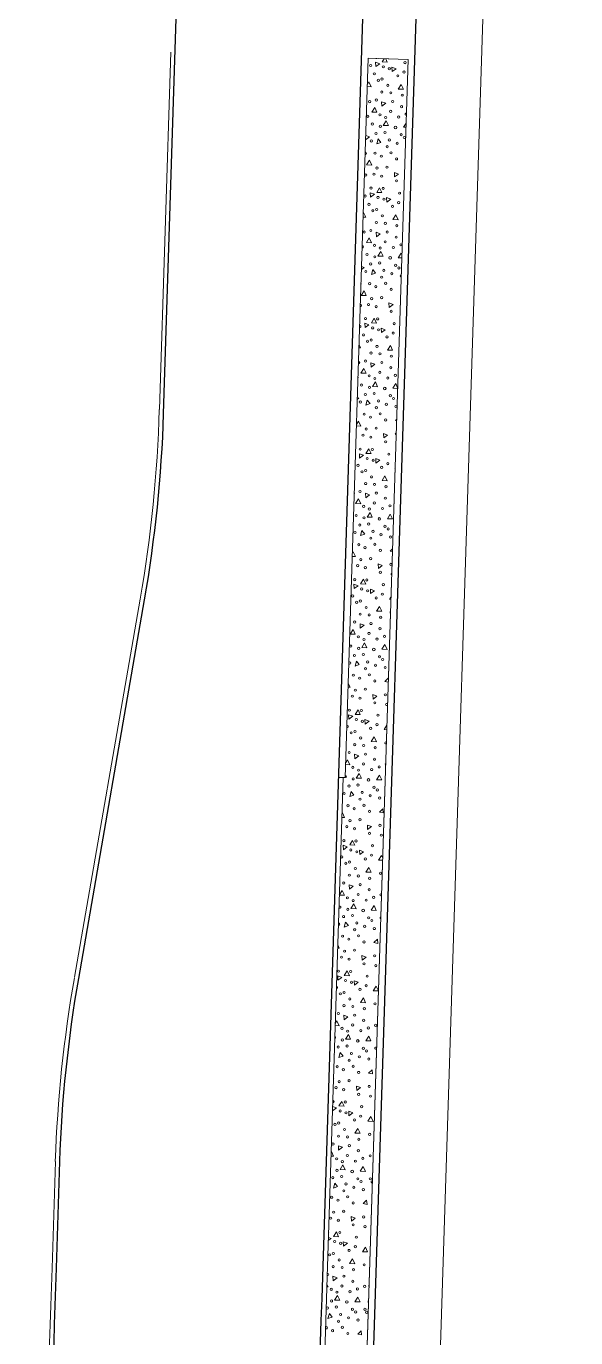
# Model space of a CAD drawing. Extents: x 2536801 to 2538856, y 7112140 to 7131569.
# Drawn here: x 2537823.6 to 2537906.1, y 7119861.3 to 7120058.1 of the extents above; entities that cross this region are included whole.
import ezdxf

# ---------------------------------------------------------------- set-up
doc = ezdxf.new("R2010")
doc.units = 0
doc.header["$LTSCALE"] = 100
doc.header["$MEASUREMENT"] = 0
for name, color, linetype, lineweight in [('D_BOC_FR', 3, 'Continuous', 13), ('D_CTB_1', 2, 'Continuous', 0), ('D_EOS_ML', 7, 'Continuous', 30), ('D_EOT_ML', 7, 'Continuous', 13), ('D_FOC_FR', 3, 'Continuous', 30), ('D_RIPRAP_1', 7, 'Continuous', 0)]:
    doc.layers.add(name, color=color, linetype=linetype, lineweight=lineweight)

msp = doc.modelspace()

# ---------------------------------------------------------------- linework, layer by layer
at = {"layer": 'D_BOC_FR', "lineweight": 0}
for p, q in [((2537843.55, 7120000.61), (2537845.25, 7120054.24)), ((2537830.8, 7119915.43), (2537840.68, 7119972.15)), ((2537868.75, 7119870.42), (2537871.13, 7119945.36)), ((2537870.47, 7119945.38), (2537871.13, 7119945.36)), ((2537827.43, 7119871.74), (2537827.94, 7119887.76))]:
    msp.add_line(p, q, dxfattribs=at)
for centre, radius, start, end in [((2537644.29, 7120006.33), 199.33, 350.1272, 358.3566), ((2533834.13, 7119998.97), 3995.33, 356.8846, 358.17507), ((2533834.13, 7119998.97), 4036.67, 355.20515, 358.17507)]:
    msp.add_arc(centre, radius, start, end, dxfattribs=at)
at = {"layer": 'D_BOC_FR', "lineweight": 0, "extrusion": (0, 0, -1)}
msp.add_arc((-2538028.48, 7119880.91), 200.67, 1.9569, 9.8728, dxfattribs=at)
at = {"layer": 'D_CTB_1', "linetype": 'Continuous', "lineweight": 0, "ltscale": 0.025}
for p, q in [((2537871.4, 7119754.97), (2537880.9, 7120053.11)), ((2537871.47, 7119945.35), (2537874.91, 7120053.3))]:
    msp.add_line(p, q, dxfattribs=at)
at = {"layer": 'D_EOS_ML'}
msp.add_line((2537872.4, 7119754.94), (2537897.12, 7120530.61), dxfattribs=at)
at = {"layer": 'D_EOT_ML'}
msp.add_line((2537883.46, 7119787.91), (2537906.08, 7120497.89), dxfattribs=at)
at = {"layer": 'D_FOC_FR'}
for p, q in [((2537844.19, 7119999.96), (2537854.56, 7120325.22)), ((2537868.08, 7119870.44), (2537882.54, 7120324.33)), ((2537831.44, 7119915.2), (2537841.33, 7119972.04)), ((2537828.1, 7119871.72), (2537828.61, 7119887.74))]:
    msp.add_line(p, q, dxfattribs=at)
for centre, radius, start, end in [((2537644.29, 7120006.33), 200, 350.1272, 358.1751), ((2533834.13, 7119998.97), 3996, 356.89205, 358.17507), ((2533834.13, 7119998.97), 4036, 355.20515, 358.17507)]:
    msp.add_arc(centre, radius, start, end, dxfattribs=at)
at = {"layer": 'D_FOC_FR', "extrusion": (0, 0, -1)}
msp.add_arc((-2538028.48, 7119880.91), 200, 1.9569, 9.8728, dxfattribs=at)
at = {"layer": 'D_RIPRAP_1', "color": 7, "linetype": 'Continuous', "lineweight": 0}
for p, q in [((2537879.03, 7119998.95), (2537879.18, 7119999.1)), ((2537879.18, 7119998.91), (2537879.03, 7119998.95)), ((2537878.21, 7119979.36), (2537878.56, 7119979.7)), ((2537878.55, 7119979.29), (2537878.21, 7119979.36)), ((2537877.4, 7119959.78), (2537877.92, 7119960.28)), ((2537877.93, 7119959.66), (2537877.4, 7119959.78)), ((2537877.92, 7119960.28), (2537877.94, 7119960.06)), ((2537876.59, 7119940.19), (2537877.1, 7119940.69)), ((2537877.17, 7119940.06), (2537876.59, 7119940.19)), ((2537877.1, 7119940.69), (2537877.17, 7119940.06)), ((2537875.77, 7119920.61), (2537876.29, 7119921.11)), ((2537876.35, 7119920.48), (2537875.77, 7119920.61)), ((2537876.29, 7119921.11), (2537876.35, 7119920.48)), ((2537874.96, 7119901.02), (2537875.48, 7119901.52)), ((2537875.54, 7119900.89), (2537874.96, 7119901.02)), ((2537875.48, 7119901.52), (2537875.54, 7119900.89)), ((2537874.15, 7119881.44), (2537874.67, 7119881.94)), ((2537874.73, 7119881.31), (2537874.15, 7119881.44)), ((2537874.67, 7119881.94), (2537874.73, 7119881.31)), ((2537873.34, 7119861.85), (2537873.85, 7119862.35)), ((2537873.91, 7119861.72), (2537873.34, 7119861.85)), ((2537873.85, 7119862.35), (2537873.91, 7119861.72))]:
    msp.add_line(p, q, dxfattribs=at)
at = {"layer": 'D_RIPRAP_1', "color": 7, "lineweight": 0, "flags": 128}
for points in [[(2537874.91, 7120053.3), (2537871.47, 7119945.35), (2537871.13, 7119945.36), (2537868.75, 7119870.42)], [(2537871.4, 7119754.97), (2537880.9, 7120053.11), (2537874.91, 7120053.3)]]:
    msp.add_lwpolyline(points, dxfattribs=at)
at = {"layer": 'D_RIPRAP_1', "color": 7, "linetype": 'Continuous', "lineweight": 0, "flags": 128}
for points in [[(2537876.06, 7120052.05), (2537876.03, 7120052.72), (2537876.64, 7120052.47)], [(2537878.52, 7120051.3), (2537878.48, 7120051.97), (2537879.1, 7120051.73)], [(2537880.2, 7120048.66), (2537879.43, 7120048.69), (2537879.87, 7120049.39)], [(2537876.22, 7120045.2), (2537875.45, 7120045.23), (2537875.89, 7120045.92)], [(2537876.97, 7120046.12), (2537876.93, 7120046.79), (2537877.55, 7120046.55)], [(2537877.96, 7120043.19), (2537877.18, 7120043.22), (2537877.62, 7120043.91)], [(2537876.83, 7120040.65), (2537876.19, 7120040.44), (2537876.4, 7120041.19)], [(2537875.43, 7120037.28), (2537874.66, 7120037.31), (2537875.09, 7120038)], [(2537878.88, 7120035.49), (2537878.84, 7120036.16), (2537879.46, 7120035.92)], [(2537876.97, 7120033.14), (2537876.19, 7120033.17), (2537876.63, 7120033.87)], [(2537875.25, 7120032.46), (2537875.21, 7120033.13), (2537875.83, 7120032.89)], [(2537877.71, 7120031.72), (2537877.67, 7120032.39), (2537878.29, 7120032.15)], [(2537879.39, 7120029.08), (2537878.61, 7120029.11), (2537879.05, 7120029.8)], [(2537875.41, 7120025.61), (2537874.63, 7120025.64), (2537875.07, 7120026.34)], [(2537876.15, 7120026.53), (2537876.12, 7120027.2), (2537876.73, 7120026.96)], [(2537877.14, 7120023.6), (2537876.37, 7120023.63), (2537876.8, 7120024.33)], [(2537876.01, 7120021.07), (2537875.38, 7120020.86), (2537875.58, 7120021.61)], [(2537874.62, 7120017.69), (2537873.84, 7120017.72), (2537874.28, 7120018.42)], [(2537878.07, 7120015.91), (2537878.03, 7120016.58), (2537878.65, 7120016.34)], [(2537876.16, 7120013.55), (2537875.38, 7120013.59), (2537875.82, 7120014.28)], [(2537874.44, 7120012.88), (2537874.4, 7120013.55), (2537875.02, 7120013.3)], [(2537876.9, 7120012.13), (2537876.86, 7120012.8), (2537877.48, 7120012.56)], [(2537878.58, 7120009.49), (2537877.8, 7120009.52), (2537878.24, 7120010.22)], [(2537874.6, 7120006.03), (2537873.82, 7120006.06), (2537874.26, 7120006.75)], [(2537875.34, 7120006.95), (2537875.3, 7120007.62), (2537875.92, 7120007.38)], [(2537876.33, 7120004.02), (2537875.55, 7120004.05), (2537875.99, 7120004.74)], [(2537875.2, 7120001.48), (2537874.56, 7120001.27), (2537874.77, 7120002.02)], [(2537877.25, 7119996.32), (2537877.22, 7119996.99), (2537877.83, 7119996.75)], [(2537875.34, 7119993.97), (2537874.57, 7119994), (2537875.01, 7119994.7)], [(2537873.62, 7119993.29), (2537873.59, 7119993.96), (2537874.2, 7119993.72)], [(2537876.08, 7119992.55), (2537876.05, 7119993.22), (2537876.66, 7119992.98)], [(2537877.77, 7119989.91), (2537876.99, 7119989.94), (2537877.43, 7119990.63)], [(2537873.78, 7119986.44), (2537873.01, 7119986.47), (2537873.45, 7119987.17)], [(2537874.53, 7119987.36), (2537874.49, 7119988.03), (2537875.11, 7119987.79)], [(2537875.52, 7119984.43), (2537874.74, 7119984.46), (2537875.18, 7119985.16)], [(2537878.56, 7119984.17), (2537877.79, 7119984.2), (2537878.23, 7119984.9)], [(2537874.39, 7119981.9), (2537873.75, 7119981.69), (2537873.96, 7119982.44)], [(2537876.44, 7119976.74), (2537876.4, 7119977.41), (2537877.02, 7119977.17)], [(2537874.53, 7119974.38), (2537873.75, 7119974.42), (2537874.19, 7119975.11)], [(2537872.81, 7119973.71), (2537872.77, 7119974.38), (2537873.39, 7119974.13)], [(2537875.27, 7119972.96), (2537875.23, 7119973.63), (2537875.85, 7119973.39)], [(2537876.95, 7119970.32), (2537876.18, 7119970.35), (2537876.61, 7119971.05)], [(2537872.97, 7119966.86), (2537872.19, 7119966.89), (2537872.63, 7119967.58)], [(2537873.71, 7119967.78), (2537873.68, 7119968.45), (2537874.3, 7119968.21)], [(2537874.7, 7119964.85), (2537873.93, 7119964.88), (2537874.37, 7119965.57)], [(2537877.75, 7119964.58), (2537876.97, 7119964.62), (2537877.41, 7119965.31)], [(2537873.57, 7119962.31), (2537872.94, 7119962.1), (2537873.14, 7119962.85)], [(2537875.63, 7119957.15), (2537875.59, 7119957.82), (2537876.21, 7119957.58)], [(2537873.72, 7119954.8), (2537872.94, 7119954.83), (2537873.38, 7119955.53)], [(2537872, 7119954.12), (2537871.96, 7119954.79), (2537872.58, 7119954.55)], [(2537874.46, 7119953.38), (2537874.42, 7119954.05), (2537875.04, 7119953.81)], [(2537876.14, 7119950.74), (2537875.36, 7119950.77), (2537875.8, 7119951.46)], [(2537872.9, 7119948.19), (2537872.87, 7119948.86), (2537873.48, 7119948.62)], [(2537873.89, 7119945.26), (2537873.11, 7119945.29), (2537873.55, 7119945.99)], [(2537876.94, 7119945), (2537876.16, 7119945.03), (2537876.6, 7119945.73)], [(2537872.76, 7119942.73), (2537872.13, 7119942.52), (2537872.33, 7119943.26)], [(2537874.81, 7119937.57), (2537874.78, 7119938.24), (2537875.4, 7119938)], [(2537872.91, 7119935.21), (2537872.13, 7119935.25), (2537872.57, 7119935.94)], [(2537871.18, 7119934.53), (2537871.15, 7119935.21), (2537871.76, 7119934.96)], [(2537873.64, 7119933.79), (2537873.61, 7119934.46), (2537874.22, 7119934.22)], [(2537875.33, 7119931.15), (2537874.55, 7119931.18), (2537874.99, 7119931.88)], [(2537872.09, 7119928.61), (2537872.05, 7119929.28), (2537872.67, 7119929.04)], [(2537873.08, 7119925.68), (2537872.3, 7119925.71), (2537872.74, 7119926.4)], [(2537876.13, 7119925.41), (2537875.35, 7119925.45), (2537875.79, 7119926.14)], [(2537871.95, 7119923.14), (2537871.31, 7119922.93), (2537871.52, 7119923.68)], [(2537874, 7119917.98), (2537873.97, 7119918.65), (2537874.58, 7119918.41)], [(2537870.37, 7119914.95), (2537870.33, 7119915.62), (2537870.95, 7119915.38)], [(2537872.09, 7119915.63), (2537871.32, 7119915.66), (2537871.75, 7119916.36)], [(2537872.83, 7119914.21), (2537872.79, 7119914.88), (2537873.41, 7119914.64)], [(2537876.45, 7119913.34), (2537875.67, 7119913.37), (2537876.11, 7119914.07)], [(2537874.51, 7119911.57), (2537873.74, 7119911.6), (2537874.18, 7119912.29)], [(2537871.28, 7119909.02), (2537871.24, 7119909.69), (2537871.86, 7119909.45)], [(2537872.27, 7119906.09), (2537871.49, 7119906.12), (2537871.93, 7119906.82)], [(2537875.31, 7119905.83), (2537874.54, 7119905.86), (2537874.98, 7119906.56)], [(2537871.14, 7119903.56), (2537870.5, 7119903.35), (2537870.71, 7119904.09)], [(2537873.19, 7119898.4), (2537873.15, 7119899.07), (2537873.77, 7119898.83)], [(2537871.28, 7119896.04), (2537870.5, 7119896.08), (2537870.94, 7119896.77)], [(2537872.02, 7119894.62), (2537871.98, 7119895.29), (2537872.6, 7119895.05)], [(2537875.63, 7119893.76), (2537874.86, 7119893.79), (2537875.29, 7119894.48)], [(2537873.7, 7119891.98), (2537872.92, 7119892.01), (2537873.36, 7119892.71)], [(2537870.46, 7119889.44), (2537870.43, 7119890.11), (2537871.04, 7119889.87)], [(2537871.45, 7119886.51), (2537870.68, 7119886.54), (2537871.11, 7119887.23)], [(2537874.5, 7119886.24), (2537873.72, 7119886.28), (2537874.16, 7119886.97)], [(2537870.32, 7119883.97), (2537869.69, 7119883.76), (2537869.89, 7119884.51)], [(2537872.38, 7119878.81), (2537872.34, 7119879.48), (2537872.96, 7119879.24)], [(2537870.47, 7119876.46), (2537869.69, 7119876.49), (2537870.13, 7119877.19)], [(2537871.2, 7119875.04), (2537871.17, 7119875.71), (2537871.79, 7119875.47)], [(2537874.82, 7119874.17), (2537874.04, 7119874.2), (2537874.48, 7119874.9)], [(2537872.89, 7119872.39), (2537872.11, 7119872.43), (2537872.55, 7119873.12)], [(2537869.65, 7119869.85), (2537869.61, 7119870.52), (2537870.23, 7119870.28)], [(2537870.64, 7119866.92), (2537869.86, 7119866.95), (2537870.3, 7119867.65)], [(2537873.69, 7119866.66), (2537872.91, 7119866.69), (2537873.35, 7119867.39)], [(2537869.51, 7119864.39), (2537868.87, 7119864.18), (2537869.08, 7119864.92)]]:
    msp.add_lwpolyline(points, close=True, dxfattribs=at)
for points in [[(2537877.56, 7120053.21), (2537877.78, 7120052.72), (2537877.01, 7120052.76), (2537877.3, 7120053.22)], [(2537874.78, 7120049.38), (2537875.02, 7120049.76), (2537875.36, 7120049.03), (2537874.77, 7120049.06)], [(2537880.58, 7120042.94), (2537880.23, 7120042.96), (2537880.6, 7120043.55)], [(2537874.54, 7120041.71), (2537875.1, 7120041.49), (2537874.52, 7120041.06), (2537874.52, 7120041.11)], [(2537874.17, 7120030.11), (2537874.21, 7120030.18), (2537874.55, 7120029.45), (2537874.15, 7120029.47)], [(2537879.96, 7120023.35), (2537879.41, 7120023.37), (2537879.85, 7120024.07), (2537879.97, 7120023.81)], [(2537873.91, 7120022.05), (2537874.29, 7120021.91), (2537873.9, 7120021.62)], [(2537873.54, 7120010.29), (2537873.73, 7120009.86), (2537873.52, 7120009.87)], [(2537879.33, 7120003.76), (2537878.6, 7120003.79), (2537879.04, 7120004.48), (2537879.33, 7120003.85)], [(2537873.28, 7120002.4), (2537873.48, 7120002.32), (2537873.28, 7120002.17)], [(2537873.16, 7119998.34), (2537873.47, 7119998.83), (2537873.81, 7119998.1), (2537873.15, 7119998.13)], [(2537878.95, 7119991.71), (2537878.92, 7119991.72), (2537878.95, 7119991.76)], [(2537872.9, 7119990.32), (2537872.92, 7119990.28), (2537872.9, 7119990.28)], [(2537872.66, 7119982.74), (2537872.66, 7119982.74), (2537872.66, 7119982.73)], [(2537872.54, 7119979.07), (2537872.66, 7119979.25), (2537872.99, 7119978.52), (2537872.52, 7119978.54)], [(2537878.32, 7119972.12), (2537878.11, 7119972.13), (2537878.33, 7119972.49)], [(2537871.92, 7119959.5), (2537872.18, 7119958.93), (2537871.9, 7119958.95)], [(2537877.7, 7119952.53), (2537877.29, 7119952.55), (2537877.72, 7119953.22)], [(2537871.54, 7119947.55), (2537871.82, 7119948), (2537872.16, 7119947.27), (2537871.53, 7119947.3)], [(2537870.96, 7119939.97), (2537871.03, 7119940.08), (2537871.37, 7119939.35), (2537870.94, 7119939.37)], [(2537877.07, 7119932.94), (2537876.48, 7119932.96), (2537876.92, 7119933.65), (2537877.09, 7119933.3)], [(2537870.57, 7119927.72), (2537871.01, 7119928.41), (2537871.35, 7119927.69), (2537870.57, 7119927.72)], [(2537870.33, 7119920.24), (2537870.56, 7119919.76), (2537870.32, 7119919.77)], [(2537869.96, 7119908.45), (2537870.2, 7119908.83), (2537870.53, 7119908.1), (2537869.95, 7119908.13)], [(2537869.7, 7119900.28), (2537869.74, 7119900.18), (2537869.69, 7119900.18)], [(2537869.56, 7119896.02), (2537870.14, 7119895.79), (2537869.56, 7119895.36), (2537869.55, 7119895.57)], [(2537869.34, 7119889.18), (2537869.38, 7119889.24), (2537869.72, 7119888.52), (2537869.32, 7119888.53)], [(2537868.94, 7119876.36), (2537869.33, 7119876.21), (2537868.92, 7119875.91)], [(2537868.71, 7119869.35), (2537868.91, 7119868.93), (2537868.7, 7119868.94)], [(2537875.04, 7119869.01), (2537874.96, 7119869.02), (2537875.04, 7119869.14)]]:
    msp.add_lwpolyline(points, dxfattribs=at)
at = {"layer": 'D_RIPRAP_1', "color": 7, "linetype": 'Continuous', "lineweight": 0}
for centre, radius in [((2537875.28, 7120052.22), 0.163), ((2537877.19, 7120052.01), 0.163), ((2537878.09, 7120051.73), 0.163), ((2537880.44, 7120052.65), 0.163), ((2537875.83, 7120050.96), 0.163), ((2537876.42, 7120050), 0.163), ((2537876.98, 7120050.19), 0.163), ((2537879.36, 7120050.66), 0.163), ((2537880.29, 7120051.23), 0.163), ((2537876.96, 7120048.24), 0.163), ((2537877.85, 7120049.24), 0.163), ((2537878.3, 7120048.11), 0.163), ((2537880.02, 7120047.76), 0.163), ((2537875.12, 7120046.8), 0.163), ((2537876.12, 7120047.04), 0.163), ((2537878.57, 7120046.81), 0.163), ((2537879.92, 7120046.04), 0.163), ((2537874.85, 7120044.59), 0.163), ((2537875.54, 7120043.43), 0.163), ((2537876.67, 7120044.82), 0.163), ((2537877.52, 7120044.41), 0.163), ((2537878.27, 7120045.33), 0.163), ((2537879.49, 7120044.48), 0.163), ((2537876.09, 7120042.01), 0.163), ((2537876.72, 7120043.09), 0.163), ((2537877.43, 7120042.17), 0.163), ((2537879.02, 7120042.92), 0.199), ((2537879.86, 7120041.83), 0.163), ((2537880.34, 7120041.42), 0.163), ((2537875.37, 7120040.89), 0.163), ((2537877.75, 7120040.03), 0.163), ((2537878.08, 7120041.05), 0.163), ((2537879.26, 7120040.55), 0.163), ((2537875.93, 7120039.06), 0.163), ((2537876.87, 7120038.62), 0.163), ((2537878.34, 7120039.12), 0.163), ((2537879.17, 7120038.2), 0.163), ((2537874.55, 7120035.78), 0.163), ((2537875.77, 7120035.92), 0.163), ((2537876.23, 7120036.83), 0.163), ((2537876.92, 7120035.62), 0.163), ((2537877.73, 7120036.97), 0.163), ((2537875.33, 7120033.82), 0.163), ((2537877.15, 7120033.77), 0.163), ((2537879.16, 7120034.92), 0.163), ((2537874.46, 7120032.63), 0.163), ((2537876.38, 7120032.42), 0.163), ((2537877.27, 7120032.15), 0.163), ((2537879.48, 7120031.64), 0.163), ((2537879.62, 7120033.06), 0.163), ((2537875.02, 7120031.38), 0.163), ((2537875.61, 7120030.42), 0.163), ((2537876.17, 7120030.61), 0.163), ((2537877.04, 7120029.65), 0.163), ((2537878.55, 7120031.08), 0.163), ((2537876.14, 7120028.65), 0.163), ((2537877.49, 7120028.52), 0.163), ((2537879.2, 7120028.18), 0.163), ((2537874.3, 7120027.22), 0.163), ((2537875.31, 7120027.46), 0.163), ((2537877.46, 7120025.75), 0.163), ((2537877.76, 7120027.22), 0.163), ((2537879.11, 7120026.46), 0.163), ((2537874.73, 7120023.85), 0.163), ((2537875.86, 7120025.23), 0.163), ((2537876.71, 7120024.83), 0.163), ((2537878.68, 7120024.9), 0.163), ((2537879.8, 7120025.3), 0.163), ((2537875.28, 7120022.43), 0.163), ((2537875.91, 7120023.5), 0.163), ((2537876.62, 7120022.58), 0.163), ((2537878.2, 7120023.34), 0.199), ((2537879.04, 7120022.24), 0.163), ((2537879.52, 7120021.84), 0.163), ((2537874.56, 7120021.3), 0.163), ((2537876.94, 7120020.45), 0.163), ((2537877.26, 7120021.47), 0.163), ((2537878.45, 7120020.97), 0.163), ((2537875.12, 7120019.48), 0.163), ((2537876.06, 7120019.04), 0.163), ((2537877.52, 7120019.54), 0.163), ((2537878.35, 7120018.62), 0.163), ((2537874.96, 7120016.34), 0.163), ((2537875.42, 7120017.24), 0.163), ((2537876.11, 7120016.03), 0.163), ((2537876.92, 7120017.38), 0.163), ((2537874.51, 7120014.24), 0.163), ((2537876.33, 7120014.19), 0.163), ((2537878.35, 7120015.33), 0.163), ((2537875.57, 7120012.84), 0.163), ((2537876.46, 7120012.56), 0.163), ((2537878.66, 7120012.06), 0.163), ((2537878.81, 7120013.48), 0.163), ((2537874.2, 7120011.79), 0.163), ((2537874.8, 7120010.83), 0.163), ((2537875.36, 7120011.02), 0.163), ((2537876.23, 7120010.06), 0.163), ((2537877.73, 7120011.49), 0.163), ((2537875.33, 7120009.07), 0.163), ((2537876.68, 7120008.94), 0.163), ((2537878.39, 7120008.59), 0.163), ((2537874.5, 7120007.87), 0.163), ((2537876.65, 7120006.16), 0.163), ((2537876.95, 7120007.64), 0.163), ((2537878.3, 7120006.87), 0.163), ((2537873.91, 7120004.26), 0.163), ((2537875.05, 7120005.65), 0.163), ((2537875.9, 7120005.24), 0.163), ((2537877.86, 7120005.31), 0.163), ((2537878.98, 7120005.72), 0.163), ((2537874.47, 7120002.84), 0.163), ((2537875.1, 7120003.92), 0.163), ((2537875.81, 7120003), 0.163), ((2537877.39, 7120003.75), 0.199), ((2537878.23, 7120002.66), 0.163), ((2537878.71, 7120002.25), 0.163), ((2537873.74, 7120001.72), 0.163), ((2537876.13, 7120000.86), 0.163), ((2537876.45, 7120001.88), 0.163), ((2537877.64, 7120001.38), 0.163), ((2537879.07, 7120001.04), 0.163), ((2537874.31, 7119999.89), 0.163), ((2537875.25, 7119999.45), 0.163), ((2537876.71, 7119999.95), 0.163), ((2537877.54, 7119999.03), 0.163), ((2537874.14, 7119996.75), 0.163), ((2537874.61, 7119997.66), 0.163), ((2537875.3, 7119996.45), 0.163), ((2537876.11, 7119997.8), 0.163), ((2537873.7, 7119994.65), 0.163), ((2537875.52, 7119994.6), 0.163), ((2537877.53, 7119995.75), 0.163), ((2537873.39, 7119992.21), 0.163), ((2537874.75, 7119993.25), 0.163), ((2537875.65, 7119992.98), 0.163), ((2537877.85, 7119992.47), 0.163), ((2537878, 7119993.89), 0.163), ((2537873.98, 7119991.25), 0.163), ((2537874.54, 7119991.44), 0.163), ((2537875.41, 7119990.48), 0.163), ((2537876.92, 7119991.91), 0.163), ((2537873.68, 7119988.29), 0.163), ((2537874.52, 7119989.48), 0.163), ((2537875.86, 7119989.35), 0.163), ((2537877.58, 7119989.01), 0.163), ((2537875.84, 7119986.57), 0.163), ((2537876.13, 7119988.05), 0.163), ((2537877.49, 7119987.29), 0.163), ((2537873.1, 7119984.68), 0.163), ((2537874.23, 7119986.06), 0.163), ((2537874.29, 7119984.33), 0.163), ((2537875.09, 7119985.66), 0.163), ((2537877.05, 7119985.73), 0.163), ((2537878.17, 7119986.13), 0.163), ((2537873.65, 7119983.26), 0.163), ((2537874.99, 7119983.41), 0.163), ((2537876.58, 7119984.17), 0.199), ((2537877.42, 7119983.07), 0.163), ((2537877.9, 7119982.67), 0.163), ((2537872.93, 7119982.13), 0.163), ((2537875.31, 7119981.28), 0.163), ((2537875.64, 7119982.3), 0.163), ((2537876.82, 7119981.8), 0.163), ((2537878.26, 7119981.46), 0.163), ((2537873.5, 7119980.31), 0.163), ((2537874.43, 7119979.87), 0.163), ((2537875.9, 7119980.37), 0.163), ((2537876.73, 7119979.45), 0.163), ((2537873.33, 7119977.17), 0.163), ((2537873.8, 7119978.07), 0.163), ((2537874.48, 7119976.86), 0.163), ((2537875.29, 7119978.21), 0.163), ((2537878.3, 7119977.35), 0.163), ((2537872.89, 7119975.07), 0.163), ((2537874.71, 7119975.02), 0.163), ((2537876.72, 7119976.16), 0.163), ((2537872.58, 7119972.62), 0.163), ((2537873.94, 7119973.67), 0.163), ((2537874.83, 7119973.39), 0.163), ((2537877.04, 7119972.89), 0.163), ((2537877.18, 7119974.31), 0.163), ((2537873.17, 7119971.66), 0.163), ((2537873.73, 7119971.85), 0.163), ((2537874.6, 7119970.89), 0.163), ((2537876.11, 7119972.32), 0.163), ((2537872.87, 7119968.7), 0.163), ((2537873.7, 7119969.89), 0.163), ((2537875.05, 7119969.77), 0.163), ((2537876.77, 7119969.42), 0.163), ((2537875.02, 7119966.99), 0.163), ((2537875.32, 7119968.47), 0.163), ((2537876.67, 7119967.7), 0.163), ((2537872.29, 7119965.09), 0.163), ((2537873.42, 7119966.48), 0.163), ((2537873.47, 7119964.75), 0.163), ((2537874.27, 7119966.07), 0.163), ((2537876.24, 7119966.14), 0.163), ((2537877.36, 7119966.55), 0.163), ((2537872.84, 7119963.67), 0.163), ((2537874.18, 7119963.83), 0.163), ((2537874.82, 7119962.71), 0.163), ((2537875.76, 7119964.58), 0.199), ((2537876.61, 7119963.49), 0.163), ((2537877.08, 7119963.08), 0.163), ((2537872.68, 7119960.72), 0.163), ((2537874.5, 7119961.69), 0.163), ((2537875.09, 7119960.78), 0.163), ((2537876.01, 7119962.21), 0.163), ((2537877.45, 7119961.87), 0.163), ((2537873.62, 7119960.28), 0.163), ((2537875.91, 7119959.86), 0.163), ((2537872.52, 7119957.58), 0.163), ((2537872.98, 7119958.48), 0.163), ((2537873.67, 7119957.28), 0.163), ((2537874.48, 7119958.62), 0.163), ((2537877.49, 7119957.77), 0.163), ((2537872.07, 7119955.48), 0.163), ((2537873.89, 7119955.43), 0.163), ((2537875.91, 7119956.58), 0.163), ((2537873.13, 7119954.08), 0.163), ((2537874.02, 7119953.81), 0.163), ((2537876.22, 7119953.3), 0.163), ((2537876.37, 7119954.72), 0.163), ((2537872.36, 7119952.08), 0.163), ((2537872.92, 7119952.27), 0.163), ((2537873.79, 7119951.31), 0.163), ((2537875.29, 7119952.74), 0.163), ((2537872.06, 7119949.12), 0.163), ((2537872.89, 7119950.31), 0.163), ((2537874.24, 7119950.18), 0.163), ((2537875.95, 7119949.84), 0.163), ((2537874.21, 7119947.4), 0.163), ((2537874.51, 7119948.88), 0.163), ((2537875.86, 7119948.11), 0.163), ((2537876.55, 7119946.96), 0.163), ((2537872.61, 7119946.89), 0.163), ((2537872.66, 7119945.16), 0.163), ((2537873.46, 7119946.48), 0.163), ((2537874.95, 7119945), 0.199), ((2537875.43, 7119946.56), 0.163), ((2537872.03, 7119944.09), 0.163), ((2537873.37, 7119944.24), 0.163), ((2537874.01, 7119943.13), 0.163), ((2537875.79, 7119943.9), 0.163), ((2537876.27, 7119943.5), 0.163), ((2537871.3, 7119942.96), 0.163), ((2537871.87, 7119941.14), 0.163), ((2537873.69, 7119942.11), 0.163), ((2537874.27, 7119941.2), 0.163), ((2537875.2, 7119942.63), 0.163), ((2537876.63, 7119942.29), 0.163), ((2537872.81, 7119940.69), 0.163), ((2537875.1, 7119940.28), 0.163), ((2537871.7, 7119938), 0.163), ((2537872.17, 7119938.9), 0.163), ((2537872.86, 7119937.69), 0.163), ((2537873.67, 7119939.04), 0.163), ((2537876.68, 7119938.18), 0.163), ((2537871.26, 7119935.9), 0.163), ((2537873.08, 7119935.85), 0.163), ((2537875.1, 7119936.99), 0.163), ((2537875.56, 7119935.14), 0.163), ((2537876.88, 7119936.72), 0.163), ((2537870.95, 7119933.45), 0.163), ((2537872.31, 7119934.5), 0.163), ((2537873.21, 7119934.22), 0.163), ((2537875.41, 7119933.72), 0.163), ((2537871.55, 7119932.49), 0.163), ((2537872.11, 7119932.68), 0.163), ((2537872.98, 7119931.72), 0.163), ((2537874.48, 7119933.15), 0.163), ((2537871.24, 7119929.53), 0.163), ((2537872.08, 7119930.72), 0.163), ((2537873.42, 7119930.6), 0.163), ((2537873.7, 7119929.3), 0.163), ((2537875.14, 7119930.25), 0.163), ((2537876.75, 7119930.99), 0.163), ((2537871.79, 7119927.31), 0.163), ((2537873.4, 7119927.82), 0.163), ((2537875.05, 7119928.53), 0.163), ((2537875.73, 7119927.38), 0.163), ((2537871.85, 7119925.58), 0.163), ((2537872.65, 7119926.9), 0.163), ((2537874.14, 7119925.41), 0.199), ((2537874.61, 7119926.97), 0.163), ((2537871.21, 7119924.5), 0.163), ((2537872.55, 7119924.66), 0.163), ((2537873.2, 7119923.54), 0.163), ((2537874.98, 7119924.32), 0.163), ((2537875.46, 7119923.91), 0.163), ((2537871.06, 7119921.55), 0.163), ((2537872.88, 7119922.52), 0.163), ((2537873.46, 7119921.61), 0.163), ((2537874.39, 7119923.04), 0.163), ((2537875.82, 7119922.7), 0.163), ((2537872, 7119921.11), 0.163), ((2537872.86, 7119919.45), 0.163), ((2537874.29, 7119920.69), 0.163), ((2537870.89, 7119918.41), 0.163), ((2537871.36, 7119919.31), 0.163), ((2537872.04, 7119918.11), 0.163), ((2537875.87, 7119918.6), 0.163), ((2537870.45, 7119916.31), 0.163), ((2537872.27, 7119916.26), 0.163), ((2537874.28, 7119917.41), 0.163), ((2537874.75, 7119915.55), 0.163), ((2537876.06, 7119917.14), 0.163), ((2537871.5, 7119914.91), 0.163), ((2537872.4, 7119914.64), 0.163), ((2537873.67, 7119913.57), 0.163), ((2537874.6, 7119914.13), 0.163), ((2537870.73, 7119912.91), 0.163), ((2537871.29, 7119913.1), 0.163), ((2537872.16, 7119912.14), 0.163), ((2537870.43, 7119909.95), 0.163), ((2537871.27, 7119911.14), 0.163), ((2537872.61, 7119911.01), 0.163), ((2537872.88, 7119909.71), 0.163), ((2537874.33, 7119910.67), 0.163), ((2537875.93, 7119911.4), 0.163), ((2537870.98, 7119907.72), 0.163), ((2537872.58, 7119908.23), 0.163), ((2537874.23, 7119908.94), 0.163), ((2537874.92, 7119907.79), 0.163), ((2537876.02, 7119908.18), 0.163), ((2537871.03, 7119905.99), 0.163), ((2537871.83, 7119907.31), 0.163), ((2537873.33, 7119905.83), 0.199), ((2537873.8, 7119907.39), 0.163), ((2537870.4, 7119904.92), 0.163), ((2537871.74, 7119905.07), 0.163), ((2537872.39, 7119903.96), 0.163), ((2537874.17, 7119904.73), 0.163), ((2537874.65, 7119904.33), 0.163), ((2537870.24, 7119901.97), 0.163), ((2537872.06, 7119902.94), 0.163), ((2537872.65, 7119902.03), 0.163), ((2537873.57, 7119903.46), 0.163), ((2537875.01, 7119903.12), 0.163), ((2537870.54, 7119899.73), 0.163), ((2537871.18, 7119901.52), 0.163), ((2537872.04, 7119899.87), 0.163), ((2537873.48, 7119901.11), 0.163), ((2537870.08, 7119898.83), 0.163), ((2537871.23, 7119898.52), 0.163), ((2537873.47, 7119897.82), 0.163), ((2537875.05, 7119899.01), 0.163), ((2537871.46, 7119896.68), 0.163), ((2537873.93, 7119895.97), 0.163), ((2537875.25, 7119897.55), 0.163), ((2537870.69, 7119895.33), 0.163), ((2537871.58, 7119895.05), 0.163), ((2537872.86, 7119893.98), 0.163), ((2537873.79, 7119894.55), 0.163), ((2537869.92, 7119893.32), 0.163), ((2537870.48, 7119893.51), 0.163), ((2537871.35, 7119892.55), 0.163), ((2537869.62, 7119890.36), 0.163), ((2537870.45, 7119891.55), 0.163), ((2537871.8, 7119891.43), 0.163), ((2537872.07, 7119890.13), 0.163), ((2537873.51, 7119891.08), 0.163), ((2537875.12, 7119891.81), 0.163), ((2537870.17, 7119888.14), 0.163), ((2537871.77, 7119888.65), 0.163), ((2537873.42, 7119889.36), 0.163), ((2537874.11, 7119888.21), 0.163), ((2537875.2, 7119888.59), 0.163), ((2537870.22, 7119886.41), 0.163), ((2537871.02, 7119887.73), 0.163), ((2537872.51, 7119886.24), 0.199), ((2537872.99, 7119887.8), 0.163), ((2537869.59, 7119885.33), 0.163), ((2537870.93, 7119885.49), 0.163), ((2537871.57, 7119884.37), 0.163), ((2537873.35, 7119885.15), 0.163), ((2537873.83, 7119884.74), 0.163), ((2537875.24, 7119885.15), 0.163), ((2537869.43, 7119882.38), 0.163), ((2537871.25, 7119883.35), 0.163), ((2537871.83, 7119882.44), 0.163), ((2537872.76, 7119883.87), 0.163), ((2537874.19, 7119883.53), 0.163), ((2537869.73, 7119880.14), 0.163), ((2537870.37, 7119881.94), 0.163), ((2537871.23, 7119880.28), 0.163), ((2537872.66, 7119881.52), 0.163), ((2537869.27, 7119879.24), 0.163), ((2537870.42, 7119878.93), 0.163), ((2537872.66, 7119878.24), 0.163), ((2537874.24, 7119879.42), 0.163), ((2537870.64, 7119877.09), 0.163), ((2537873.12, 7119876.38), 0.163), ((2537874.44, 7119877.97), 0.163), ((2537869.87, 7119875.74), 0.163), ((2537870.77, 7119875.47), 0.163), ((2537872.04, 7119874.4), 0.163), ((2537872.97, 7119874.96), 0.163), ((2537869.11, 7119873.73), 0.163), ((2537869.67, 7119873.93), 0.163), ((2537870.54, 7119872.97), 0.163), ((2537874.31, 7119872.23), 0.163), ((2537869.64, 7119871.97), 0.163), ((2537870.99, 7119871.84), 0.163), ((2537871.26, 7119870.54), 0.163), ((2537872.7, 7119871.5), 0.163), ((2537869.36, 7119868.55), 0.163), ((2537870.96, 7119869.06), 0.163), ((2537872.17, 7119868.21), 0.163), ((2537872.61, 7119869.77), 0.163), ((2537873.29, 7119868.62), 0.163), ((2537874.39, 7119869.01), 0.163), ((2537869.41, 7119866.82), 0.163), ((2537870.21, 7119868.14), 0.163), ((2537871.7, 7119866.66), 0.199), ((2537868.78, 7119865.75), 0.163), ((2537870.12, 7119865.9), 0.163), ((2537870.76, 7119864.79), 0.163), ((2537871.95, 7119864.29), 0.163), ((2537872.54, 7119865.56), 0.163), ((2537873.02, 7119865.16), 0.163), ((2537874.42, 7119865.57), 0.163), ((2537874.68, 7119865.12), 0.163), ((2537869.56, 7119862.35), 0.163), ((2537870.44, 7119863.77), 0.163), ((2537871.02, 7119862.86), 0.163), ((2537873.38, 7119863.95), 0.163), ((2537871.85, 7119861.93), 0.163)]:
    msp.add_circle(centre, radius, dxfattribs=at)
for centre, start, end in [((2537876.14, 7120053.41), 246.0136, 290.3369), ((2537877.96, 7120053.36), 250.6128, 285.7377), ((2537880.61, 7120044.89), 77.2809, 279.0693), ((2537874.49, 7120039.04), 253.6942, 102.656), ((2537874.04, 7120025), 256.3345, 100.0156), ((2537879.88, 7120020.63), 93.6035, 262.7467), ((2537873.68, 7120019.46), 333.3399, 23.0102), ((2537873.74, 7120016.2), 263.0341, 93.316), ((2537873.65, 7120013.05), 258.9037, 97.4465), ((2537873.49, 7120007.63), 253.9436, 102.4066), ((2537873.23, 7120005.42), 340.4237, 15.9265), ((2537879.12, 7119996.94), 89.2822, 267.068), ((2537872.84, 7119993.46), 353.3562, 2.9939), ((2537872.68, 7119988.05), 333.9215, 22.4286), ((2537878.5, 7119975.9), 109.9252, 246.4249), ((2537878.37, 7119970.16), 132.1067, 224.2435), ((2537872.12, 7119962.55), 229.5924, 126.7577), ((2537877.69, 7119956.31), 36.2675, 320.0827), ((2537871.76, 7119953.03), 249.567, 106.7831), ((2537877.56, 7119950.57), 60.5439, 295.8062), ((2537877.64, 7119947.35), 129.3576, 226.9926), ((2537871.47, 7119945.51), 251.0123, 88.7017), ((2537876.83, 7119927.76), 58.2335, 298.1167), ((2537870.66, 7119925.92), 204.8559, 151.4942), ((2537870.49, 7119923.38), 247.6636, 108.6866), ((2537876.86, 7119924.32), 111.0844, 245.2658), ((2537870.14, 7119913.86), 265.5474, 90.8027), ((2537869.85, 7119906.34), 283.4859, 72.8642), ((2537869.68, 7119903.79), 321.9965, 34.3536), ((2537876.05, 7119904.74), 37.9733, 318.3768), ((2537876.31, 7119904.29), 152.1518, 204.1983), ((2537869.63, 7119896.73), 250.1817, 106.1684), ((2537875.5, 7119884.71), 73.1667, 283.1835), ((2537875.49, 7119879.33), 136.6012, 219.7489), ((2537868.82, 7119877.14), 326.2424, 30.1077), ((2537875.4, 7119875.62), 155.2938, 201.0563), ((2537868.81, 7119870.78), 250.9351, 105.4151), ((2537875.07, 7119866.69), 129.7344, 226.6158), ((2537868.62, 7119862.8), 223.1162, 133.2339)]:
    msp.add_arc(centre, 0.163, start, end, dxfattribs=at)

doc.saveas('drawing.dxf')
